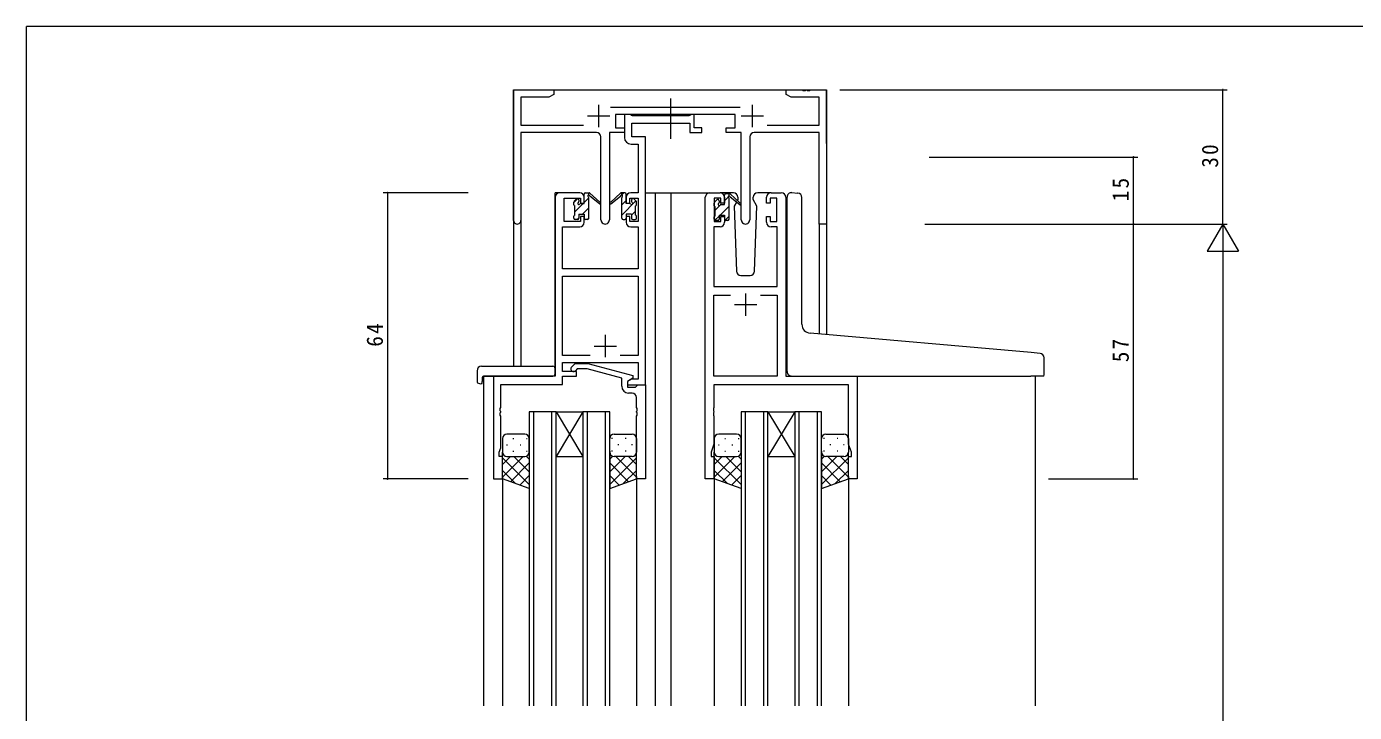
# Model space of a CAD drawing. Units: millimetres on the paper. Extents: x -420 to 373, y -297 to 267.
# Drawn here: x -417.7 to -120.6, y 111 to 264.4 of the extents above; entities that cross this region are included whole.
import ezdxf

# ---------------------------------------------------------------- set-up
doc = ezdxf.new("R2010")
doc.units = ezdxf.units.MM
doc.linetypes.add('CHAIN2', pattern=[12, 9, -1, 1, -1])
doc.linetypes.add('DASHED3', pattern=[4, 3, -1])
for name, color, linetype, lineweight in [('0-1_YKK_ZWAK', 7, 'Continuous', 9), ('0-3_YKK_12', 2, 'Continuous', 9), ('0-4_YKK_D', 6, 'Continuous', 9), ('0-6_YKK_13', 4, 'Continuous', 9), ('0-7_YKK_11', 7, 'Continuous', 9)]:
    doc.layers.add(name, color=color, linetype=linetype, lineweight=lineweight)
doc.styles.add('ＭＳ ゴシック', font='')
doc.styles.get('ＭＳ ゴシック').set_extended_font_data('MS Gothic')

msp = doc.modelspace()

# ---------------------------------------------------------------- linework, layer by layer
at = {"layer": '0-1_YKK_ZWAK'}
for p in [(-417.7, -260.6), (352.3, 264.4)]:
    msp.add_line(p, (-417.7, 264.4), dxfattribs=at)
at = {"layer": '0-3_YKK_12'}
for p, q in [((-308.721, 250.219), (-238.721, 250.219)), ((-308.721, 250.219), (-308.721, 188.406)), ((-238.721, 238.219), (-238.721, 250.219)), ((-296.222, 227.219), (-299.421, 227.219)), ((-299.421, 186.519), (-299.421, 227.219)), ((-279.222, 227.219), (-274.622, 227.219)), ((-277.021, 227.219), (-277.022, 112.469)), ((-274.622, 227.219), (-264.822, 227.219)), ((-273.521, 227.219), (-273.521, 112.469)), ((-307.091, 221.034), (-307.091, 188.406)), ((-238.721, 220.219), (-240.351, 220.219)), ((-240.351, 220.219), (-240.351, 195.623)), ((-238.721, 220.219), (-238.721, 195.481)), ((-312.922, 186.219), (-315.421, 186.219)), ((-315.421, 186.219), (-315.421, 112.469)), ((-232.122, 186.219), (-229.622, 186.219)), ((-192.021, 186.22), (-192.021, 112.469)), ((-299.222, 178.218), (-305.221, 178.218)), ((-305.221, 178.218), (-305.221, 112.469)), ((-304.221, 112.469), (-304.221, 178.218)), ((-300.221, 178.218), (-300.221, 112.469)), ((-293.221, 178.218), (-299.222, 168.218)), ((-299.222, 178.218), (-293.221, 168.218)), ((-299.222, 178.218), (-293.221, 178.218)), ((-299.221, 112.469), (-299.222, 178.218)), ((-287.221, 178.218), (-293.221, 178.218)), ((-293.221, 178.218), (-293.221, 112.469)), ((-292.221, 112.469), (-292.221, 178.218)), ((-288.221, 178.218), (-288.221, 112.469)), ((-287.221, 112.469), (-287.221, 178.218)), ((-251.821, 178.218), (-257.821, 178.218)), ((-257.821, 178.218), (-257.821, 112.469)), ((-256.821, 112.469), (-256.821, 178.218)), ((-252.821, 178.218), (-252.821, 112.469)), ((-245.822, 178.218), (-251.821, 168.218)), ((-251.821, 178.218), (-245.822, 168.218)), ((-251.821, 178.218), (-245.822, 178.218)), ((-251.821, 112.469), (-251.821, 178.218)), ((-239.821, 178.218), (-245.822, 178.218)), ((-245.822, 178.218), (-245.822, 112.469)), ((-244.821, 112.469), (-244.821, 178.218)), ((-240.821, 178.218), (-240.821, 112.469)), ((-239.821, 112.469), (-239.821, 178.218)), ((-299.222, 168.218), (-293.221, 168.218)), ((-251.821, 168.218), (-245.822, 168.218)), ((-311.221, 163.719), (-311.221, 112.469)), ((-281.221, 163.719), (-281.221, 112.469)), ((-263.821, 163.719), (-263.821, 112.469)), ((-233.821, 163.719), (-233.821, 112.469))]:
    msp.add_line(p, q, dxfattribs=at)
at = {"layer": '0-4_YKK_D'}
for p, q in [((-235.721, 250.219), (-149.024, 250.219)), ((-150.024, 220.219), (-150.024, 250.219)), ((-215.721, 235.219), (-169.024, 235.219)), ((-170.024, 220.219), (-170.024, 235.219)), ((-318.921, 227.219), (-337.909, 227.219)), ((-336.909, 227.219), (-336.909, 163.219)), ((-216.722, 220.219), (-149.024, 220.219)), ((-216.722, 220.219), (-169.024, 220.219)), ((-215.721, 220.219), (-169.024, 220.219)), ((-214.721, 220.219), (-149.024, 220.219)), ((-170.024, 163.219), (-170.024, 220.219)), ((-150.024, 220.219), (-153.524, 214.157)), ((-150.024, 220.219), (-146.524, 214.157)), ((-150.024, 220.219), (-150.024, 208.094)), ((-153.524, 214.157), (-146.524, 214.157)), ((-150.024, 213.219), (-150.024, -172.781)), ((-318.921, 163.219), (-337.909, 163.219)), ((-189.021, 163.219), (-169.024, 163.219))]:
    msp.add_line(p, q, dxfattribs=at)
for centre, start, end in [((-150.024, 250.219), 90, 270), ((-150.024, 250.219), 270, 90), ((-170.024, 235.219), 90, 270), ((-170.024, 235.219), 270, 90), ((-336.909, 227.219), 90, 270), ((-336.909, 227.219), 270, 90), ((-170.024, 220.219), 90, 270), ((-170.024, 220.219), 90, 270), ((-170.024, 220.219), 270, 90), ((-170.024, 220.219), 270, 90), ((-336.909, 163.219), 90, 270), ((-336.909, 163.219), 270, 90), ((-170.024, 163.219), 90, 270), ((-170.024, 163.219), 270, 90)]:
    msp.add_arc(centre, 0.106, start, end, dxfattribs=at)
at = {"layer": '0-6_YKK_13', "linetype": 'CHAIN2'}
msp.add_line((-273.523, 239.289), (-273.523, 249.276), dxfattribs=at)
at = {"layer": '0-6_YKK_13'}
for p, q in [((-295.222, 225.011), (-294.329, 225.904)), ((-295.134, 225.331), (-294.634, 225.831)), ((-292.922, 224.819), (-292.922, 226.919)), ((-292.922, 225.065), (-291.922, 226.065)), ((-292.622, 227.219), (-291.831, 227.219)), ((-291.922, 226.719), (-291.922, 227.219)), ((-291.922, 221.519), (-291.922, 226.119)), ((-291.638, 227.148), (-289.456, 225.101)), ((-289.488, 224.756), (-291.628, 226.452)), ((-284.805, 227.148), (-286.987, 225.101)), ((-286.955, 224.756), (-284.815, 226.452)), ((-283.821, 227.219), (-284.612, 227.219)), ((-284.521, 226.719), (-284.521, 227.219)), ((-284.521, 226.731), (-284.033, 227.219)), ((-284.521, 221.519), (-284.521, 226.119)), ((-283.521, 224.819), (-283.521, 226.919)), ((-281.309, 225.331), (-281.809, 225.831)), ((-259.535, 227.219), (-262.521, 227.219)), ((-261.521, 224.619), (-261.521, 226.719)), ((-261.521, 225.447), (-260.711, 226.257)), ((-261.221, 227.019), (-260.43, 227.019)), ((-260.521, 226.519), (-260.521, 227.019)), ((-260.521, 221.319), (-260.521, 225.919)), ((-260.237, 226.948), (-258.055, 224.901)), ((-258.087, 224.556), (-260.227, 226.252)), ((-258.535, 226.254), (-258.517, 225.719)), ((-255.126, 225.719), (-255.108, 226.254)), ((-251.122, 227.219), (-254.108, 227.219)), ((-247.524, 196.251), (-247.524, 226.247)), ((-246.437, 227.243), (-245.224, 227.137)), ((-245.137, 227.13), (-245.224, 227.137)), ((-244.224, 197.795), (-244.224, 226.134)), ((-295.222, 224.519), (-295.222, 225.119)), ((-295.022, 222.965), (-293.169, 224.819)), ((-295.022, 222.219), (-295.022, 224.319)), ((-294.122, 225.619), (-294.122, 225.28)), ((-293.661, 224.819), (-292.922, 224.819)), ((-293.324, 222.419), (-291.922, 223.82)), ((-284.521, 224.486), (-283.521, 225.486)), ((-284.521, 222.241), (-281.37, 225.392)), ((-282.782, 224.819), (-283.521, 224.819)), ((-282.321, 225.619), (-282.321, 225.28)), ((-282.321, 222.196), (-281.421, 223.096)), ((-281.421, 222.219), (-281.421, 224.319)), ((-281.221, 224.519), (-281.221, 225.119)), ((-263.821, 224.319), (-263.821, 224.919)), ((-263.733, 225.131), (-263.233, 225.631)), ((-263.621, 223.347), (-262.37, 224.598)), ((-263.621, 222.019), (-263.621, 224.119)), ((-262.721, 225.419), (-262.721, 225.08)), ((-262.504, 222.219), (-260.521, 224.202)), ((-262.26, 224.619), (-261.521, 224.619)), ((-258.843, 225.154), (-259.364, 224.251)), ((-259.364, 224.251), (-258.855, 209.684)), ((-258.517, 225.719), (-258.661, 225.469)), ((-254.279, 224.251), (-255.126, 225.719)), ((-254.788, 209.684), (-254.279, 224.251)), ((-295.222, 221.519), (-295.222, 222.019)), ((-294.422, 221.219), (-294.922, 221.219)), ((-294.524, 221.219), (-294.122, 221.62)), ((-294.122, 222.419), (-292.922, 222.419)), ((-294.122, 222.419), (-294.122, 221.519)), ((-292.922, 222.419), (-292.922, 221.519)), ((-292.222, 221.219), (-292.622, 221.219)), ((-292.278, 221.219), (-291.922, 221.575)), ((-284.221, 221.219), (-283.821, 221.219)), ((-283.521, 222.419), (-283.521, 221.519)), ((-282.321, 222.419), (-283.521, 222.419)), ((-282.321, 222.419), (-282.321, 221.519)), ((-282.021, 221.219), (-281.521, 221.219)), ((-281.221, 221.519), (-281.221, 222.019)), ((-263.821, 221.319), (-263.821, 221.819)), ((-263.666, 221.056), (-262.721, 222.002)), ((-263.021, 221.019), (-263.521, 221.019)), ((-262.721, 222.219), (-261.521, 222.219)), ((-262.721, 222.219), (-262.721, 221.319)), ((-261.521, 222.219), (-261.521, 221.319)), ((-261.4, 221.078), (-260.521, 221.957)), ((-260.821, 221.019), (-261.221, 221.019)), ((-257.856, 208.719), (-255.787, 208.719)), ((-247.524, 187.22), (-247.524, 196.251)), ((-190.024, 186.52), (-190.024, 190.304)), ((-316.91, 187.406), (-316.91, 185.031)), ((-315.91, 188.406), (-299.922, 188.406)), ((-299.422, 187.406), (-299.422, 187.906)), ((-299.422, 186.719), (-299.422, 187.406)), ((-315.91, 184.527), (-315.722, 184.527)), ((-315.722, 185.919), (-315.722, 185.027)), ((-315.722, 184.527), (-315.722, 185.027)), ((-315.422, 186.219), (-299.922, 186.219)), ((-246.524, 186.22), (-193.024, 186.22)), ((-190.324, 186.22), (-193.024, 186.22)), ((-306.223, 173.219), (-310.223, 173.219)), ((-286.222, 173.219), (-282.222, 173.219)), ((-258.823, 173.219), (-262.823, 173.219)), ((-238.822, 173.219), (-234.822, 173.219)), ((-311.223, 172.219), (-311.223, 169.219)), ((-310.303, 170.855), (-310.103, 170.855)), ((-308.888, 172.27), (-308.688, 172.27)), ((-308.888, 169.44), (-308.688, 169.44)), ((-307.273, 170.855), (-307.073, 170.855)), ((-305.858, 172.27), (-305.658, 172.27)), ((-305.858, 169.44), (-305.658, 169.44)), ((-305.223, 169.219), (-305.223, 172.219)), ((-305.223, 169.44), (-305.223, 161.076)), ((-287.222, 169.219), (-287.222, 172.219)), ((-287.222, 169.44), (-287.222, 161.076)), ((-286.587, 172.27), (-286.787, 172.27)), ((-286.587, 169.44), (-286.787, 169.44)), ((-285.172, 170.855), (-285.372, 170.855)), ((-283.557, 172.27), (-283.757, 172.27)), ((-283.557, 169.44), (-283.757, 169.44)), ((-282.142, 170.855), (-282.342, 170.855)), ((-281.222, 172.219), (-281.222, 169.219)), ((-263.823, 172.219), (-263.823, 169.219)), ((-262.903, 170.855), (-262.703, 170.855)), ((-261.488, 172.27), (-261.288, 172.27)), ((-261.488, 169.44), (-261.288, 169.44)), ((-259.873, 170.855), (-259.673, 170.855)), ((-258.458, 172.27), (-258.258, 172.27)), ((-258.458, 169.44), (-258.258, 169.44)), ((-257.823, 169.219), (-257.823, 172.219)), ((-257.823, 169.44), (-257.823, 161.076)), ((-239.822, 169.219), (-239.822, 172.219)), ((-239.822, 169.44), (-239.822, 161.076)), ((-239.187, 172.27), (-239.387, 172.27)), ((-239.187, 169.44), (-239.387, 169.44)), ((-237.772, 170.855), (-237.972, 170.855)), ((-236.157, 172.27), (-236.357, 172.27)), ((-236.157, 169.44), (-236.357, 169.44)), ((-234.742, 170.855), (-234.942, 170.855)), ((-233.822, 172.219), (-233.822, 169.219)), ((-311.223, 163.219), (-311.223, 169.219)), ((-309.432, 168.219), (-311.223, 166.427)), ((-306.603, 168.219), (-311.223, 163.599)), ((-311.223, 167.951), (-305.223, 161.951)), ((-310.223, 168.219), (-306.623, 168.219)), ((-309.823, 168.219), (-306.223, 168.219)), ((-305.223, 166.77), (-309.419, 162.574)), ((-308.663, 168.219), (-305.223, 164.779)), ((-305.891, 168.275), (-305.223, 167.607)), ((-286.554, 168.275), (-287.222, 167.607)), ((-283.782, 168.219), (-287.222, 164.779)), ((-281.222, 167.951), (-287.222, 161.951)), ((-287.222, 166.77), (-283.026, 162.574)), ((-282.622, 168.219), (-286.222, 168.219)), ((-285.842, 168.219), (-281.222, 163.599)), ((-282.222, 168.219), (-285.822, 168.219)), ((-283.013, 168.219), (-281.222, 166.427)), ((-281.222, 163.219), (-281.222, 169.219)), ((-263.823, 163.219), (-263.823, 169.219)), ((-262.032, 168.219), (-263.823, 166.427)), ((-259.203, 168.219), (-263.823, 163.598)), ((-263.823, 167.95), (-257.823, 161.95)), ((-262.823, 168.219), (-259.223, 168.219)), ((-262.423, 168.219), (-258.823, 168.219)), ((-257.823, 166.77), (-262.019, 162.574)), ((-261.263, 168.219), (-257.823, 164.779)), ((-258.491, 168.275), (-257.823, 167.607)), ((-239.154, 168.275), (-239.822, 167.607)), ((-236.382, 168.219), (-239.822, 164.779)), ((-233.822, 167.95), (-239.822, 161.95)), ((-239.822, 166.77), (-235.626, 162.574)), ((-235.222, 168.219), (-238.822, 168.219)), ((-238.442, 168.219), (-233.822, 163.598)), ((-234.822, 168.219), (-238.422, 168.219)), ((-235.613, 168.219), (-233.822, 166.427)), ((-233.822, 163.219), (-233.822, 169.219)), ((-311.223, 165.122), (-308.263, 162.161)), ((-305.223, 163.942), (-307.335, 161.83)), ((-287.222, 163.942), (-285.11, 161.83)), ((-281.222, 165.122), (-284.182, 162.161)), ((-263.823, 165.122), (-260.863, 162.161)), ((-257.823, 163.942), (-259.935, 161.83)), ((-239.822, 163.942), (-237.71, 161.83)), ((-233.822, 165.122), (-236.782, 162.161)), ((-305.223, 161.076), (-311.223, 163.219)), ((-287.222, 161.076), (-281.222, 163.219)), ((-257.823, 161.076), (-263.823, 163.219)), ((-239.822, 161.076), (-233.822, 163.219))]:
    msp.add_line(p, q, dxfattribs=at)
msp.add_lwpolyline([(-190.937, 191.3), (-192.937, 191.475), (-242.398, 195.802)], dxfattribs=at)
for centre, radius, start, end in [((-294.422, 225.619), 0.3, 0, 135), ((-292.622, 226.919), 0.3, 90, 180), ((-291.922, 226.519), 0.2, 20.88332, 233.1301), ((-292.222, 226.119), 0.3, 0, 53.1301), ((-291.831, 226.919), 0.3, 49.8974, 90), ((-291.455, 226.697), 0.3, 200.88332, 234.62001), ((-284.988, 226.697), 0.3, 305.37997, 339.11667), ((-284.612, 226.919), 0.3, 90, 130.10258), ((-284.521, 226.519), 0.2, 306.86989, 159.11667), ((-284.221, 226.119), 0.3, 126.86989, 180), ((-283.821, 226.919), 0.3, 0, 90), ((-282.021, 225.619), 0.3, 45, 180), ((-261.221, 226.719), 0.3, 90, 180), ((-260.521, 226.319), 0.2, 20.88332, 233.1301), ((-260.821, 225.919), 0.3, 0, 53.1301), ((-260.43, 226.719), 0.3, 49.8974, 90), ((-260.054, 226.497), 0.3, 200.88332, 234.62001), ((-259.535, 226.219), 1, 2, 90), ((-254.108, 226.219), 1, 90, 178), ((-246.524, 226.247), 1, 85, 180), ((-245.224, 226.134), 1, 0, 85), ((-294.922, 225.119), 0.3, 135, 180), ((-295.022, 224.519), 0.2, 180, 270), ((-294.122, 224.819), 0.25, 123.05573, 326.94426), ((-294.422, 225.28), 0.3, 303.05573, 0), ((-293.661, 224.519), 0.3, 90, 146.94426), ((-289.372, 224.919), 0.2, 234.62001, 114.62001), ((-287.07, 224.919), 0.2, 65.37997, 305.37997), ((-282.782, 224.519), 0.3, 33.05573, 90), ((-282.321, 224.819), 0.25, 213.05573, 56.94426), ((-282.021, 225.28), 0.3, 180, 236.94426), ((-281.421, 224.519), 0.2, 270, 0), ((-281.521, 225.119), 0.3, 0, 45), ((-263.521, 224.919), 0.3, 135, 180), ((-263.621, 224.319), 0.2, 180, 270), ((-263.021, 225.419), 0.3, 0, 135), ((-262.721, 224.619), 0.25, 123.05573, 326.94426), ((-263.021, 225.08), 0.3, 303.05573, 0), ((-262.26, 224.319), 0.3, 90, 146.94426), ((-257.971, 224.719), 0.2, 234.62001, 114.62001), ((-295.022, 222.019), 0.2, 90, 180), ((-294.922, 221.519), 0.3, 180, 270), ((-294.422, 221.519), 0.3, 270, 0), ((-292.622, 221.519), 0.3, 180, 270), ((-292.222, 221.519), 0.3, 270, 0), ((-284.221, 221.519), 0.3, 180, 270), ((-283.821, 221.519), 0.3, 270, 0), ((-282.021, 221.519), 0.3, 180, 270), ((-281.521, 221.519), 0.3, 270, 0), ((-281.421, 222.019), 0.2, 0, 90), ((-263.621, 221.819), 0.2, 90, 180), ((-263.521, 221.319), 0.3, 180, 270), ((-263.021, 221.319), 0.3, 270, 0), ((-261.221, 221.319), 0.3, 180, 270), ((-260.821, 221.319), 0.3, 270, 0), ((-257.856, 209.719), 1, 182, 270), ((-255.787, 209.719), 1, 270, 358), ((-242.224, 197.795), 2, 180, 264.99998), ((-191.024, 190.304), 1, 0, 85), ((-315.91, 187.406), 1, 90.00505, 180), ((-299.922, 187.906), 0.5, 0, 90.0011), ((-246.524, 187.22), 1, 180, 224.427), ((-316.445, 185.015), 0.462, 177.95346, 223.04948), ((-316.14, 185.657), 1.153, 236.123, 281.50528), ((-315.422, 185.919), 0.3, 90, 180), ((-299.922, 186.719), 0.5, 270, 0), ((-246.524, 187.22), 1, 224.427, 238.63301), ((-246.524, 187.22), 1, 224.427, 270), ((-190.324, 186.52), 0.3, 270, 0), ((-310.223, 172.219), 1, 90, 180), ((-306.223, 172.219), 1, 0, 90), ((-286.222, 172.219), 1, 90, 180), ((-282.222, 172.219), 1, 0, 90), ((-262.823, 172.219), 1, 90, 180), ((-258.823, 172.219), 1, 0, 90), ((-238.822, 172.219), 1, 90, 180), ((-234.822, 172.219), 1, 0, 90), ((-310.223, 169.219), 1, 180, 270), ((-310.223, 169.219), 1, 180, 270), ((-306.223, 169.219), 1, 270, 0), ((-306.223, 169.219), 1, 270, 0), ((-286.222, 169.219), 1, 180, 270), ((-286.222, 169.219), 1, 180, 270), ((-282.222, 169.219), 1, 270, 0), ((-282.222, 169.219), 1, 270, 0), ((-262.823, 169.219), 1, 180, 270), ((-262.823, 169.219), 1, 180, 270), ((-258.823, 169.219), 1, 270, 0), ((-258.823, 169.219), 1, 270, 0), ((-238.822, 169.219), 1, 180, 270), ((-238.822, 169.219), 1, 180, 270), ((-234.822, 169.219), 1, 270, 0), ((-234.822, 169.219), 1, 270, 0)]:
    msp.add_arc(centre, radius, start, end, dxfattribs=at)
at = {"layer": '0-6_YKK_13', "linetype": 'DASHED3'}
for centre, start, end in [((-240.763, 185.719), 90, 93.72617), ((-240.763, 185.719), 90, 93.72617), ((-238.88, 185.719), 87.13426, 90), ((-238.88, 185.719), 87.13426, 90)]:
    msp.add_arc(centre, 0.5, start, end, dxfattribs=at)
at = {"layer": '0-7_YKK_11'}
for p, q in [((-289.721, 246.919), (-289.721, 241.919)), ((-255.321, 246.919), (-255.321, 241.919)), ((-292.221, 244.419), (-287.221, 244.419)), ((-287.029, 246.349), (-258.019, 246.349)), ((-257.821, 244.419), (-252.821, 244.419)), ((-289.172, 221.169), (-289.172, 239.719)), ((-255.871, 239.719), (-255.871, 221.169)), ((-293.922, 227.219), (-298.422, 227.219)), ((-265.821, 163.219), (-265.821, 226.219)), ((-264.822, 227.219), (-262.521, 227.219)), ((-251.122, 227.219), (-248.821, 227.219)), ((-259.321, 202.219), (-254.322, 202.219)), ((-256.821, 204.719), (-256.821, 199.719)), ((-253.471, 204.289), (-249.751, 204.289)), ((-288.222, 195.419), (-288.222, 190.419)), ((-291.572, 190.849), (-297.792, 190.849)), ((-290.722, 192.919), (-285.722, 192.919)), ((-282.222, 182.419), (-283.022, 182.419))]:
    msp.add_line(p, q, dxfattribs=at)
for points in [[(-308.721, 221.034), (-308.721, 250.219), (-299.722, 250.219), (-299.722, 249.219), (-300.813, 248.589), (-307.091, 248.589), (-307.091, 242.349), (-293.072, 242.349)], [(-251.971, 242.349), (-240.351, 242.349), (-240.351, 248.589), (-246.63, 248.589), (-247.721, 249.219), (-247.721, 250.219), (-244.18, 250.219), (-243.996, 250.099), (-243.447, 250.099), (-243.263, 250.219), (-243.18, 250.219), (-242.996, 250.099), (-242.447, 250.099), (-242.263, 250.219), (-238.721, 250.219), (-238.721, 220.219), (-240.351, 220.219), (-240.351, 240.719), (-254.871, 240.719)], [(-257.772, 221.169), (-257.772, 240.719), (-261.122, 240.719), (-261.122, 241.719), (-259.121, 241.719), (-259.121, 244.719), (-285.921, 244.719), (-285.921, 241.719), (-283.922, 241.719), (-283.922, 240.719), (-287.271, 240.719), (-287.271, 221.169)], [(-279.222, 184.219), (-279.222, 227.219), (-279.222, 239.719), (-282.292, 239.719), (-282.292, 242.789), (-269.322, 242.789), (-269.322, 240.719), (-266.622, 240.719), (-266.622, 241.719), (-268.322, 241.719), (-268.322, 244.719), (-269.022, 244.719), (-269.297, 244.539), (-269.48, 244.419), (-282.134, 244.419), (-282.317, 244.539), (-282.592, 244.719), (-283.922, 244.719), (-283.922, 239.589)], [(-290.172, 240.719), (-307.091, 240.719), (-307.091, 221.034)], [(-282.422, 238.089), (-280.852, 238.089), (-280.852, 227.219), (-282.522, 227.219)], [(-299.422, 226.219), (-299.422, 186.219), (-313.222, 186.219), (-313.222, 163.219), (-311.222, 163.219), (-311.222, 168.219), (-311.922, 168.219), (-311.922, 169.219), (-311.592, 170.125), (-311.592, 177.26), (-311.712, 177.444), (-311.712, 177.994), (-311.592, 178.177), (-311.592, 178.26), (-311.712, 178.444), (-311.712, 178.994), (-311.592, 179.177), (-311.592, 184.319), (-297.792, 184.319), (-297.792, 186.219), (-294.622, 186.219), (-294.622, 187.219), (-297.792, 187.219), (-297.792, 189.219), (-280.852, 189.219), (-280.852, 185.519), (-282.356, 185.519), (-283.222, 185.019), (-283.222, 184.219), (-279.222, 184.219)], [(-292.922, 220.619), (-292.922, 221.919), (-293.722, 221.919), (-293.722, 220.819), (-297.422, 220.819), (-297.422, 226.019), (-293.722, 226.019), (-293.722, 224.919), (-292.922, 224.919), (-292.922, 226.219)], [(-283.522, 226.219), (-283.522, 224.919), (-282.722, 224.919), (-282.722, 226.019), (-280.852, 226.019), (-280.852, 220.819), (-282.722, 220.819), (-282.722, 221.919), (-283.522, 221.919), (-283.522, 220.619)], [(-247.821, 226.219), (-247.821, 186.219), (-231.821, 186.219), (-231.821, 163.219), (-233.821, 163.219), (-233.821, 168.219), (-233.121, 168.219), (-233.121, 169.219), (-233.751, 170.95), (-233.751, 184.289), (-263.891, 184.289), (-263.891, 179.177), (-264.011, 178.994), (-264.011, 178.444), (-263.891, 178.26), (-263.891, 178.177), (-264.011, 177.994), (-264.011, 177.444), (-263.891, 177.26), (-263.891, 170.95), (-264.521, 169.219), (-264.521, 168.219), (-263.821, 168.219), (-263.821, 163.219), (-265.821, 163.219)], [(-261.521, 226.219), (-261.521, 224.919), (-262.321, 224.919), (-262.321, 226.019), (-263.821, 226.019), (-263.821, 220.819), (-262.321, 220.819), (-262.321, 221.919), (-261.521, 221.919), (-261.521, 220.619)], [(-252.121, 220.619), (-252.121, 221.919), (-251.321, 221.919), (-251.321, 220.819), (-249.821, 220.819), (-249.821, 226.019), (-251.321, 226.019), (-251.321, 224.919), (-252.121, 224.919), (-252.121, 226.219)], [(-282.522, 219.619), (-280.852, 219.619), (-280.852, 210.219), (-297.792, 210.219), (-297.792, 219.619), (-293.922, 219.619)], [(-262.521, 219.619), (-263.891, 219.619), (-263.891, 206.219), (-249.751, 206.219), (-249.751, 219.619), (-251.122, 219.619)], [(-291.572, 190.849), (-297.792, 190.849), (-297.792, 208.589), (-280.852, 208.589), (-280.852, 190.849), (-284.872, 190.849)], [(-253.471, 204.289), (-249.751, 204.289), (-249.751, 186.219), (-263.891, 186.219), (-263.891, 204.289), (-260.172, 204.289)], [(-295.746, 188.243), (-294.97, 189.019), (-292.125, 189.019), (-282.022, 186.312), (-282.022, 185.712), (-283.222, 185.019), (-283.222, 183.719), (-281.422, 183.719), (-281.222, 183.919), (-280.922, 184.219), (-279.222, 184.219)], [(-284.522, 183.919), (-284.522, 185.739), (-292.283, 187.819), (-294.473, 187.819), (-294.897, 187.394)], [(-279.222, 184.219), (-279.222, 163.219), (-281.222, 163.219), (-281.222, 177.26), (-281.102, 177.444), (-281.102, 177.994), (-281.222, 178.177), (-281.222, 178.26), (-281.102, 178.444), (-281.102, 178.994), (-281.222, 179.177), (-281.222, 181.419)]]:
    msp.add_lwpolyline(points, dxfattribs=at)
for centre, radius, start, end in [((-290.172, 239.719), 1, 0, 89.99998), ((-254.871, 239.719), 1, 90, 179.99998), ((-282.422, 239.589), 1.5, 180, 269.99998), ((-298.422, 226.219), 1, 90, 179.99998), ((-293.922, 226.219), 1, 0, 89.99998), ((-282.522, 226.219), 1, 90, 179.99998), ((-264.822, 226.219), 1, 90, 179.99998), ((-262.521, 226.219), 1, 0, 89.99998), ((-251.122, 226.219), 1, 90, 179.99998), ((-248.821, 226.219), 1, 0, 89.99998), ((-307.906, 221.034), 0.815, 179.99998, 0), ((-293.922, 220.619), 1, 270, 359.99998), ((-288.221, 221.169), 0.95, 179.99998, 0), ((-282.522, 220.619), 1, 180, 269.99998), ((-262.521, 220.619), 1, 270, 359.99998), ((-256.821, 221.169), 0.95, 179.99998, 0), ((-251.122, 220.619), 1, 180, 269.99998), ((-295.322, 187.819), 0.6, 134.99998, 315), ((-283.022, 183.919), 1.5, 180, 269.99998), ((-282.222, 181.419), 1, 0, 89.99998)]:
    msp.add_arc(centre, radius, start, end, dxfattribs=at)

# ---------------------------------------------------------------- texts
at = {"layer": '0-4_YKK_D', "color": 3, "char_height": 3.666, "attachment_point": 7, "rotation": 90, "style": 'ＭＳ ゴシック'}
for s, insert in [('\\T1.21;\\W0.95;30', (-151.024, 232.819)), ('\\T1.21;\\W0.95;15', (-171.024, 225.319)), ('\\T1.21;\\W0.95;64', (-337.909, 192.781)), ('\\T1.21;\\W0.95;57', (-171.024, 189.319))]:
    msp.add_mtext(s, dxfattribs=dict(at, insert=insert))

doc.saveas('drawing.dxf')
